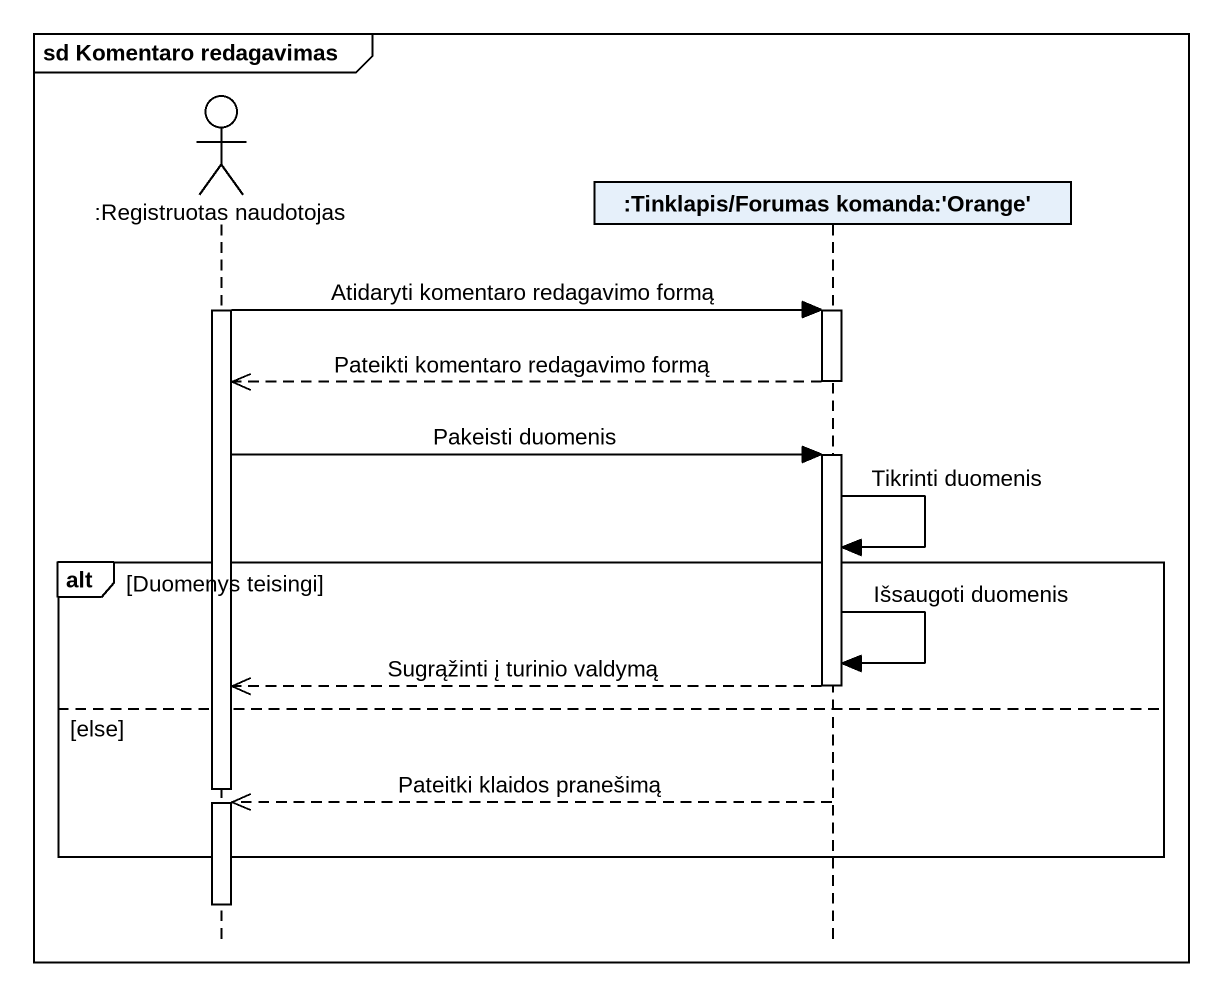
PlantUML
@startuml
mainframe sd Komentaro redagavimas
hide footbox
actor ":Registruotas naudotojas" as Registruotas_naudotojas
participant ":Tinklapis/Forumas komanda:'Orange'" as Tinklapis_Forumas_komanda

activate Registruotas_naudotojas
Registruotas_naudotojas -> Tinklapis_Forumas_komanda : Atidaryti komentaro redagavimo formą
activate Tinklapis_Forumas_komanda
Tinklapis_Forumas_komanda -->> Registruotas_naudotojas : Pateikti komentaro redagavimo formą
deactivate Tinklapis_Forumas_komanda
Registruotas_naudotojas -> Tinklapis_Forumas_komanda : Pakeisti duomenis
activate Tinklapis_Forumas_komanda
Tinklapis_Forumas_komanda -> Tinklapis_Forumas_komanda : Tikrinti duomenis
alt Duomenys teisingi
  Tinklapis_Forumas_komanda -> Tinklapis_Forumas_komanda : Išsaugoti duomenis
  Tinklapis_Forumas_komanda -->> Registruotas_naudotojas : Sugrąžinti į turinio valdymą
  deactivate Tinklapis_Forumas_komanda
else else
  deactivate Registruotas_naudotojas
  Tinklapis_Forumas_komanda -->> Registruotas_naudotojas : Pateitki klaidos pranešimą
  activate Registruotas_naudotojas
end
deactivate Registruotas_naudotojas
@enduml
